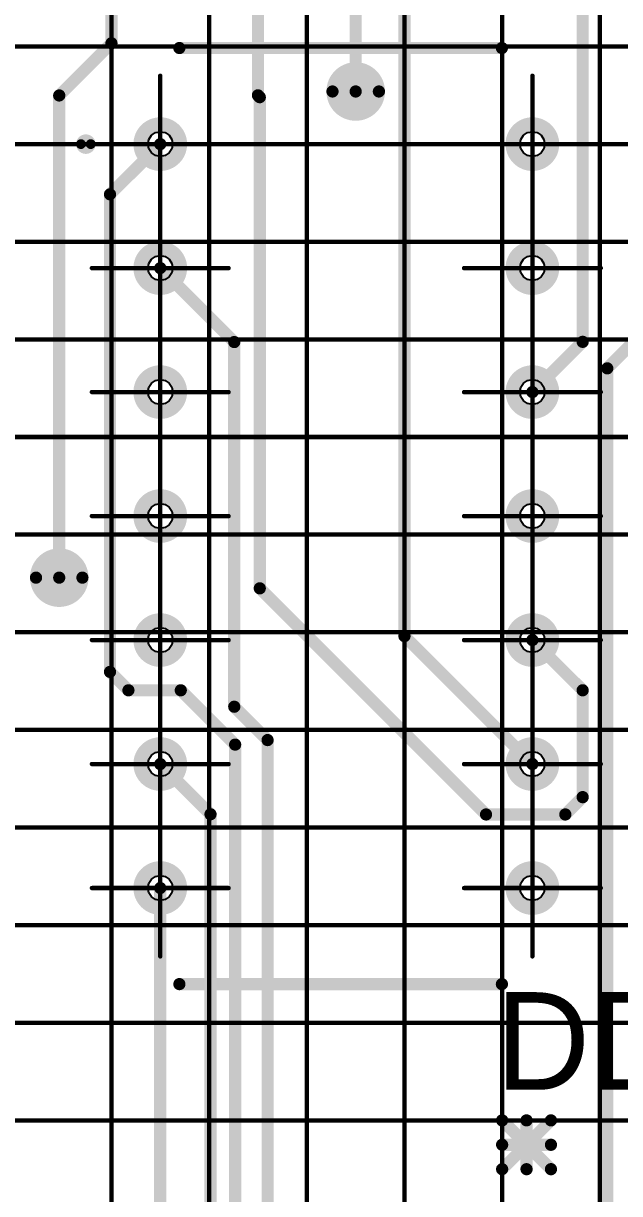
# Model space of a CAD drawing. Header units: millimetres. Extents: x 0 to 841, y 0 to 2540.
# Drawn here: x 113.4 to 137.81, y 2324 to 2371.95 of the extents above; entities that cross this region are included whole.
import ezdxf

# ---------------------------------------------------------------- set-up
doc = ezdxf.new("R2010")
doc.units = ezdxf.units.MM
for name, color, linetype in [('Mechanical11', 56, 'Continuous'), ('Mechanical12', 56, 'Continuous'), ('Mechanical7', 56, 'Continuous'), ('Mechanical9', 56, 'Continuous')]:
    doc.layers.add(name, color=color, linetype=linetype)

# ---------------------------------------------------------------- blocks, each defined once
blk = doc.blocks.new('BOASVIEW______T___O_______2_1_33_1_B_1')
at = {"layer": 'Mechanical12', "const_width": 0.5}
for points in [[(46.783, 119.937), (59.991, 119.937)], [(46.783, 81.583), (59.991, 81.583)], [(60, 74), (62, 76)], [(60, 76), (62, 74)], [(61, 74), (61, 76)], [(60, 75), (62, 75)]]:
    blk.add_lwpolyline(points, dxfattribs=at)
at = {"layer": 'Mechanical12'}
for points, const_width in [([(46.658, 119.937, 1), (46.908, 119.937, 1)], 0.25), ([(59.866, 119.937, 1), (60.116, 119.937, 1)], 0.25), ([(46.8, 116, 1), (45.2, 116, 1)], 0.6), ([(62.04, 116, 1), (60.44, 116, 1)], 0.6), ([(43.152, 116, 1), (42.752, 116, 1)], 0.4), ([(42.652, 116, 1), (42.852, 116, 1)], 0.2), ([(43.052, 116, 1), (43.252, 116, 1)], 0.2), ([(45.05, 116, 1), (45.35, 116, 1)], 0.3), ([(46.65, 116, 1), (46.95, 116, 1)], 0.3), ([(60.29, 116, 1), (60.59, 116, 1)], 0.3), ([(61.89, 116, 1), (62.19, 116, 1)], 0.3), ([(46.8, 110.92, 1), (45.2, 110.92, 1)], 0.6), ([(62.04, 110.92, 1), (60.44, 110.92, 1)], 0.6), ([(45.05, 110.92, 1), (45.35, 110.92, 1)], 0.3), ([(46.65, 110.92, 1), (46.95, 110.92, 1)], 0.3), ([(60.29, 110.92, 1), (60.59, 110.92, 1)], 0.3), ([(61.89, 110.92, 1), (62.19, 110.92, 1)], 0.3), ([(46.8, 105.84, 1), (45.2, 105.84, 1)], 0.6), ([(62.04, 105.84, 1), (60.44, 105.84, 1)], 0.6), ([(45.05, 105.84, 1), (45.35, 105.84, 1)], 0.3), ([(46.65, 105.84, 1), (46.95, 105.84, 1)], 0.3), ([(60.29, 105.84, 1), (60.59, 105.84, 1)], 0.3), ([(61.89, 105.84, 1), (62.19, 105.84, 1)], 0.3), ([(46.8, 100.76, 1), (45.2, 100.76, 1)], 0.6), ([(62.04, 100.76, 1), (60.44, 100.76, 1)], 0.6), ([(45.05, 100.76, 1), (45.35, 100.76, 1)], 0.3), ([(46.65, 100.76, 1), (46.95, 100.76, 1)], 0.3), ([(60.29, 100.76, 1), (60.59, 100.76, 1)], 0.3), ([(61.89, 100.76, 1), (62.19, 100.76, 1)], 0.3), ([(46.8, 95.68, 1), (45.2, 95.68, 1)], 0.6), ([(62.04, 95.68, 1), (60.44, 95.68, 1)], 0.6), ([(45.05, 95.68, 1), (45.35, 95.68, 1)], 0.3), ([(46.65, 95.68, 1), (46.95, 95.68, 1)], 0.3), ([(60.29, 95.68, 1), (60.59, 95.68, 1)], 0.3), ([(61.89, 95.68, 1), (62.19, 95.68, 1)], 0.3), ([(46.8, 90.6, 1), (45.2, 90.6, 1)], 0.6), ([(62.04, 90.6, 1), (60.44, 90.6, 1)], 0.6), ([(45.05, 90.6, 1), (45.35, 90.6, 1)], 0.3), ([(46.65, 90.6, 1), (46.95, 90.6, 1)], 0.3), ([(60.29, 90.6, 1), (60.59, 90.6, 1)], 0.3), ([(61.89, 90.6, 1), (62.19, 90.6, 1)], 0.3), ([(46.8, 85.52, 1), (45.2, 85.52, 1)], 0.6), ([(62.04, 85.52, 1), (60.44, 85.52, 1)], 0.6), ([(45.05, 85.52, 1), (45.35, 85.52, 1)], 0.3), ([(46.65, 85.52, 1), (46.95, 85.52, 1)], 0.3), ([(60.29, 85.52, 1), (60.59, 85.52, 1)], 0.3), ([(61.89, 85.52, 1), (62.19, 85.52, 1)], 0.3), ([(46.658, 81.583, 1), (46.908, 81.583, 1)], 0.25), ([(59.866, 81.583, 1), (60.116, 81.583, 1)], 0.25), ([(59.875, 76, 1), (60.125, 76, 1)], 0.25), ([(60.875, 76, 1), (61.125, 76, 1)], 0.25), ([(61.875, 76, 1), (62.125, 76, 1)], 0.25), ([(59.875, 75, 1), (60.125, 75, 1)], 0.25), ([(61.875, 75, 1), (62.125, 75, 1)], 0.25), ([(59.875, 74, 1), (60.125, 74, 1)], 0.25), ([(60.875, 74, 1), (61.125, 74, 1)], 0.25), ([(61.875, 74, 1), (62.125, 74, 1)], 0.25)]:
    blk.add_lwpolyline(points, format="xyb", close=True, dxfattribs=dict(at, const_width=const_width))
at = {"layer": 'Mechanical7', "const_width": 0.18}
for points in [[(46, 113.2), (46, 118.8)], [(61.24, 113.2), (61.24, 118.8)], [(43.2, 116), (48.8, 116)], [(58.44, 116), (64.04, 116)], [(46, 108.12), (46, 113.72)], [(61.24, 108.12), (61.24, 113.72)], [(43.2, 110.92), (48.8, 110.92)], [(58.44, 110.92), (64.04, 110.92)], [(46, 103.04), (46, 108.64)], [(61.24, 103.04), (61.24, 108.64)], [(43.2, 105.84), (48.8, 105.84)], [(58.44, 105.84), (64.04, 105.84)], [(46, 97.96), (46, 103.56)], [(61.24, 97.96), (61.24, 103.56)], [(43.2, 100.76), (48.8, 100.76)], [(58.44, 100.76), (64.04, 100.76)], [(46, 92.88), (46, 98.48)], [(61.24, 92.88), (61.24, 98.48)], [(43.2, 95.68), (48.8, 95.68)], [(58.44, 95.68), (64.04, 95.68)], [(46, 87.8), (46, 93.4)], [(61.24, 87.8), (61.24, 93.4)], [(43.2, 90.6), (48.8, 90.6)], [(58.44, 90.6), (64.04, 90.6)], [(46, 82.72), (46, 88.32)], [(61.24, 82.72), (61.24, 88.32)], [(43.2, 85.52), (48.8, 85.52)], [(58.44, 85.52), (64.04, 85.52)]]:
    blk.add_lwpolyline(points, dxfattribs=at)
at = {"layer": 'Mechanical7', "const_width": 0.09}
for points in [[(45.955, 118.8, 1), (46.045, 118.8, 1)], [(61.195, 118.8, 1), (61.285, 118.8, 1)], [(43.155, 116, 1), (43.245, 116, 1)], [(48.755, 116, 1), (48.845, 116, 1)], [(58.395, 116, 1), (58.485, 116, 1)], [(63.995, 116, 1), (64.085, 116, 1)], [(45.955, 113.72, 1), (46.045, 113.72, 1)], [(61.195, 113.72, 1), (61.285, 113.72, 1)], [(45.955, 113.2, 1), (46.045, 113.2, 1)], [(61.195, 113.2, 1), (61.285, 113.2, 1)], [(43.155, 110.92, 1), (43.245, 110.92, 1)], [(48.755, 110.92, 1), (48.845, 110.92, 1)], [(58.395, 110.92, 1), (58.485, 110.92, 1)], [(63.995, 110.92, 1), (64.085, 110.92, 1)], [(45.955, 108.64, 1), (46.045, 108.64, 1)], [(61.195, 108.64, 1), (61.285, 108.64, 1)], [(45.955, 108.12, 1), (46.045, 108.12, 1)], [(61.195, 108.12, 1), (61.285, 108.12, 1)], [(43.155, 105.84, 1), (43.245, 105.84, 1)], [(48.755, 105.84, 1), (48.845, 105.84, 1)], [(58.395, 105.84, 1), (58.485, 105.84, 1)], [(63.995, 105.84, 1), (64.085, 105.84, 1)], [(45.955, 103.56, 1), (46.045, 103.56, 1)], [(61.195, 103.56, 1), (61.285, 103.56, 1)], [(45.955, 103.04, 1), (46.045, 103.04, 1)], [(61.195, 103.04, 1), (61.285, 103.04, 1)], [(43.155, 100.76, 1), (43.245, 100.76, 1)], [(48.755, 100.76, 1), (48.845, 100.76, 1)], [(58.395, 100.76, 1), (58.485, 100.76, 1)], [(63.995, 100.76, 1), (64.085, 100.76, 1)], [(45.955, 98.48, 1), (46.045, 98.48, 1)], [(61.195, 98.48, 1), (61.285, 98.48, 1)], [(45.955, 97.96, 1), (46.045, 97.96, 1)], [(61.195, 97.96, 1), (61.285, 97.96, 1)], [(43.155, 95.68, 1), (43.245, 95.68, 1)], [(48.755, 95.68, 1), (48.845, 95.68, 1)], [(58.395, 95.68, 1), (58.485, 95.68, 1)], [(63.995, 95.68, 1), (64.085, 95.68, 1)], [(45.955, 93.4, 1), (46.045, 93.4, 1)], [(61.195, 93.4, 1), (61.285, 93.4, 1)], [(45.955, 92.88, 1), (46.045, 92.88, 1)], [(61.195, 92.88, 1), (61.285, 92.88, 1)], [(43.155, 90.6, 1), (43.245, 90.6, 1)], [(48.755, 90.6, 1), (48.845, 90.6, 1)], [(58.395, 90.6, 1), (58.485, 90.6, 1)], [(63.995, 90.6, 1), (64.085, 90.6, 1)], [(45.955, 88.32, 1), (46.045, 88.32, 1)], [(61.195, 88.32, 1), (61.285, 88.32, 1)], [(45.955, 87.8, 1), (46.045, 87.8, 1)], [(61.195, 87.8, 1), (61.285, 87.8, 1)], [(43.155, 85.52, 1), (43.245, 85.52, 1)], [(48.755, 85.52, 1), (48.845, 85.52, 1)], [(58.395, 85.52, 1), (58.485, 85.52, 1)], [(63.995, 85.52, 1), (64.085, 85.52, 1)], [(45.955, 82.72, 1), (46.045, 82.72, 1)], [(61.195, 82.72, 1), (61.285, 82.72, 1)]]:
    blk.add_lwpolyline(points, format="xyb", close=True, dxfattribs=at)
at = {"layer": 'Mechanical7'}
blk.add_text('DD17', height=4, dxfattribs=at).set_placement((59.736, 77.254))
blk = doc.blocks.new('BOASVIEW______T___L_____2_1_1_1_B_4')
at = {"layer": 'Mechanical11'}
for p, q in [((45.805, 116.471), (46, 116.51)), ((46, 116.51), (46, 116)), ((61.045, 116.471), (61.24, 116.51)), ((61.24, 116.51), (61.24, 116)), ((45.49, 116), (45.529, 116.195)), ((45.529, 116.195), (45.639, 116.361)), ((45.639, 116.361), (45.805, 116.471)), ((60.73, 116), (60.769, 116.195)), ((60.769, 116.195), (60.879, 116.361)), ((60.879, 116.361), (61.045, 116.471)), ((46, 116), (45.49, 116)), ((46, 116), (46.51, 116)), ((46, 115.49), (46, 116)), ((46.36, 115.64), (46.195, 115.529)), ((46.471, 115.805), (46.36, 115.64)), ((46.51, 116), (46.471, 115.805)), ((61.24, 116), (60.73, 116)), ((61.24, 116), (61.75, 116)), ((61.24, 115.49), (61.24, 116)), ((61.6, 115.64), (61.435, 115.529)), ((61.711, 115.805), (61.6, 115.64)), ((61.75, 116), (61.711, 115.805)), ((46.195, 115.529), (46, 115.49)), ((61.435, 115.529), (61.24, 115.49)), ((45.529, 111.115), (45.639, 111.281)), ((45.639, 111.281), (45.805, 111.391)), ((45.805, 111.391), (46, 111.43)), ((46, 111.43), (46, 110.92)), ((60.769, 111.115), (60.879, 111.281)), ((60.879, 111.281), (61.045, 111.391)), ((61.045, 111.391), (61.24, 111.43)), ((61.24, 111.43), (61.24, 110.92)), ((45.49, 110.92), (45.529, 111.115)), ((46, 110.92), (45.49, 110.92)), ((46, 110.92), (46.51, 110.92)), ((46, 110.41), (46, 110.92)), ((46.51, 110.92), (46.471, 110.725)), ((60.73, 110.92), (60.769, 111.115)), ((61.24, 110.92), (60.73, 110.92)), ((61.24, 110.92), (61.75, 110.92)), ((61.24, 110.41), (61.24, 110.92)), ((61.75, 110.92), (61.711, 110.725)), ((46.195, 110.449), (46, 110.41)), ((46.36, 110.56), (46.195, 110.449)), ((46.471, 110.725), (46.36, 110.56)), ((61.435, 110.449), (61.24, 110.41)), ((61.6, 110.56), (61.435, 110.449)), ((61.711, 110.725), (61.6, 110.56)), ((45.49, 105.84), (45.529, 106.035)), ((45.529, 106.035), (45.639, 106.201)), ((45.639, 106.201), (45.805, 106.311)), ((45.805, 106.311), (46, 106.35)), ((46, 106.35), (46, 105.84)), ((60.73, 105.84), (60.769, 106.035)), ((60.769, 106.035), (60.879, 106.201)), ((60.879, 106.201), (61.045, 106.311)), ((61.045, 106.311), (61.24, 106.35)), ((61.24, 106.35), (61.24, 105.84)), ((46, 105.84), (45.49, 105.84)), ((46, 105.84), (46.51, 105.84)), ((46, 105.33), (46, 105.84)), ((46.471, 105.645), (46.36, 105.48)), ((46.51, 105.84), (46.471, 105.645)), ((61.24, 105.84), (60.73, 105.84)), ((61.24, 105.84), (61.75, 105.84)), ((61.24, 105.33), (61.24, 105.84)), ((61.711, 105.645), (61.6, 105.48)), ((61.75, 105.84), (61.711, 105.645)), ((46.195, 105.369), (46, 105.33)), ((46.36, 105.48), (46.195, 105.369)), ((61.435, 105.369), (61.24, 105.33)), ((61.6, 105.48), (61.435, 105.369)), ((45.639, 101.121), (45.805, 101.231)), ((45.805, 101.231), (46, 101.27)), ((46, 101.27), (46, 100.76)), ((60.879, 101.121), (61.045, 101.231)), ((61.045, 101.231), (61.24, 101.27)), ((61.24, 101.27), (61.24, 100.76)), ((45.49, 100.76), (45.529, 100.955)), ((46, 100.76), (45.49, 100.76)), ((45.529, 100.955), (45.639, 101.121)), ((46, 100.76), (46.51, 100.76)), ((46, 100.25), (46, 100.76)), ((46.51, 100.76), (46.471, 100.565)), ((60.73, 100.76), (60.769, 100.955)), ((61.24, 100.76), (60.73, 100.76)), ((60.769, 100.955), (60.879, 101.121)), ((61.24, 100.76), (61.75, 100.76)), ((61.24, 100.25), (61.24, 100.76)), ((61.75, 100.76), (61.711, 100.565)), ((46.195, 100.289), (46, 100.25)), ((46.36, 100.4), (46.195, 100.289)), ((46.471, 100.565), (46.36, 100.4)), ((61.435, 100.289), (61.24, 100.25)), ((61.6, 100.4), (61.435, 100.289)), ((61.711, 100.565), (61.6, 100.4)), ((45.529, 95.875), (45.639, 96.041)), ((45.639, 96.041), (45.805, 96.151)), ((45.805, 96.151), (46, 96.19)), ((46, 96.19), (46, 95.68)), ((60.769, 95.875), (60.879, 96.041)), ((60.879, 96.041), (61.045, 96.151)), ((61.045, 96.151), (61.24, 96.19)), ((61.24, 96.19), (61.24, 95.68)), ((45.49, 95.68), (45.529, 95.875)), ((46, 95.68), (45.49, 95.68)), ((46, 95.68), (46.51, 95.68)), ((46, 95.17), (46, 95.68)), ((46.471, 95.485), (46.36, 95.32)), ((46.51, 95.68), (46.471, 95.485)), ((60.73, 95.68), (60.769, 95.875)), ((61.24, 95.68), (60.73, 95.68)), ((61.24, 95.68), (61.75, 95.68)), ((61.24, 95.17), (61.24, 95.68)), ((61.711, 95.485), (61.6, 95.32)), ((61.75, 95.68), (61.711, 95.485)), ((46.195, 95.209), (46, 95.17)), ((46.36, 95.32), (46.195, 95.209)), ((61.435, 95.209), (61.24, 95.17)), ((61.6, 95.32), (61.435, 95.209)), ((45.805, 91.071), (46, 91.11)), ((46, 91.11), (46, 90.6)), ((61.045, 91.071), (61.24, 91.11)), ((61.24, 91.11), (61.24, 90.6)), ((45.49, 90.6), (45.529, 90.795)), ((45.529, 90.795), (45.639, 90.961)), ((45.639, 90.961), (45.805, 91.071)), ((60.73, 90.6), (60.769, 90.795)), ((60.769, 90.795), (60.879, 90.961)), ((60.879, 90.961), (61.045, 91.071)), ((46, 90.6), (45.49, 90.6)), ((46, 90.6), (46.51, 90.6)), ((46, 90.09), (46, 90.6)), ((46.36, 90.24), (46.195, 90.129)), ((46.471, 90.405), (46.36, 90.24)), ((46.51, 90.6), (46.471, 90.405)), ((61.24, 90.6), (60.73, 90.6)), ((61.24, 90.6), (61.75, 90.6)), ((61.24, 90.09), (61.24, 90.6)), ((61.6, 90.24), (61.435, 90.129)), ((61.711, 90.405), (61.6, 90.24)), ((61.75, 90.6), (61.711, 90.405)), ((46.195, 90.129), (46, 90.09)), ((61.435, 90.129), (61.24, 90.09)), ((45.529, 85.715), (45.639, 85.881)), ((45.639, 85.881), (45.805, 85.991)), ((45.805, 85.991), (46, 86.03)), ((46, 86.03), (46, 85.52)), ((60.769, 85.715), (60.879, 85.881)), ((60.879, 85.881), (61.045, 85.991)), ((61.045, 85.991), (61.24, 86.03)), ((61.24, 86.03), (61.24, 85.52)), ((45.49, 85.52), (45.529, 85.715)), ((46, 85.52), (45.49, 85.52)), ((46, 85.52), (46.51, 85.52)), ((46, 85.01), (46, 85.52)), ((46.51, 85.52), (46.471, 85.325)), ((60.73, 85.52), (60.769, 85.715)), ((61.24, 85.52), (60.73, 85.52)), ((61.24, 85.52), (61.75, 85.52)), ((61.24, 85.01), (61.24, 85.52)), ((61.75, 85.52), (61.711, 85.325)), ((46.195, 85.049), (46, 85.01)), ((46.36, 85.16), (46.195, 85.049)), ((46.471, 85.325), (46.36, 85.16)), ((61.435, 85.049), (61.24, 85.01)), ((61.6, 85.16), (61.435, 85.049)), ((61.711, 85.325), (61.6, 85.16))]:
    blk.add_line(p, q, dxfattribs=at)
for points, const_width in [([(54.353, 118.157, 1), (53.653, 118.157, 1)], 0.7), ([(53.478, 118.157, 1), (53.828, 118.157, 1)], 0.35), ([(54.178, 118.157, 1), (54.528, 118.157, 1)], 0.35), ([(42.212, 98.237, 1), (41.512, 98.237, 1)], 0.7), ([(41.337, 98.237, 1), (41.687, 98.237, 1)], 0.35), ([(42.037, 98.237, 1), (42.387, 98.237, 1)], 0.35)]:
    blk.add_lwpolyline(points, format="xyb", close=True, dxfattribs=dict(at, const_width=const_width))
at = {"layer": 'Mechanical12'}
for p, q in [((46, 116), (46, 116.51)), ((46, 116.51), (46.195, 116.471)), ((61.24, 116), (61.24, 116.51)), ((61.24, 116.51), (61.435, 116.471)), ((46.195, 116.471), (46.36, 116.361)), ((46.36, 116.361), (46.471, 116.195)), ((46.471, 116.195), (46.51, 116)), ((61.435, 116.471), (61.6, 116.361)), ((61.6, 116.361), (61.711, 116.195)), ((61.711, 116.195), (61.75, 116)), ((45.49, 116), (46, 116)), ((45.529, 115.805), (45.49, 116)), ((45.639, 115.64), (45.529, 115.805)), ((45.805, 115.529), (45.639, 115.64)), ((46, 116), (46, 115.49)), ((46.51, 116), (46, 116)), ((60.73, 116), (61.24, 116)), ((60.769, 115.805), (60.73, 116)), ((60.879, 115.64), (60.769, 115.805)), ((61.045, 115.529), (60.879, 115.64)), ((61.24, 116), (61.24, 115.49)), ((61.75, 116), (61.24, 116)), ((46, 115.49), (45.805, 115.529)), ((61.24, 115.49), (61.045, 115.529)), ((46, 110.92), (46, 111.43)), ((46, 111.43), (46.195, 111.391)), ((46.195, 111.391), (46.36, 111.281)), ((46.36, 111.281), (46.471, 111.115)), ((61.24, 110.92), (61.24, 111.43)), ((61.24, 111.43), (61.435, 111.391)), ((61.435, 111.391), (61.6, 111.281)), ((61.6, 111.281), (61.711, 111.115)), ((45.49, 110.92), (46, 110.92)), ((45.529, 110.725), (45.49, 110.92)), ((46, 110.92), (46, 110.41)), ((46.51, 110.92), (46, 110.92)), ((46.471, 111.115), (46.51, 110.92)), ((60.73, 110.92), (61.24, 110.92)), ((60.769, 110.725), (60.73, 110.92)), ((61.24, 110.92), (61.24, 110.41)), ((61.75, 110.92), (61.24, 110.92)), ((61.711, 111.115), (61.75, 110.92)), ((45.639, 110.56), (45.529, 110.725)), ((45.805, 110.449), (45.639, 110.56)), ((46, 110.41), (45.805, 110.449)), ((60.879, 110.56), (60.769, 110.725)), ((61.045, 110.449), (60.879, 110.56)), ((61.24, 110.41), (61.045, 110.449)), ((46, 105.84), (46, 106.35)), ((46, 106.35), (46.195, 106.311)), ((46.195, 106.311), (46.36, 106.201)), ((46.36, 106.201), (46.471, 106.035)), ((46.471, 106.035), (46.51, 105.84)), ((61.24, 105.84), (61.24, 106.35)), ((61.24, 106.35), (61.435, 106.311)), ((61.435, 106.311), (61.6, 106.201)), ((61.6, 106.201), (61.711, 106.035)), ((61.711, 106.035), (61.75, 105.84)), ((45.49, 105.84), (46, 105.84)), ((45.529, 105.645), (45.49, 105.84)), ((45.639, 105.48), (45.529, 105.645)), ((46, 105.84), (46, 105.33)), ((46.51, 105.84), (46, 105.84)), ((60.73, 105.84), (61.24, 105.84)), ((60.769, 105.645), (60.73, 105.84)), ((60.879, 105.48), (60.769, 105.645)), ((61.24, 105.84), (61.24, 105.33)), ((61.75, 105.84), (61.24, 105.84)), ((45.805, 105.369), (45.639, 105.48)), ((46, 105.33), (45.805, 105.369)), ((61.045, 105.369), (60.879, 105.48)), ((61.24, 105.33), (61.045, 105.369)), ((46, 100.76), (46, 101.27)), ((46, 101.27), (46.195, 101.231)), ((46.195, 101.231), (46.36, 101.121)), ((61.24, 100.76), (61.24, 101.27)), ((61.24, 101.27), (61.435, 101.231)), ((61.435, 101.231), (61.6, 101.121)), ((45.49, 100.76), (46, 100.76)), ((45.529, 100.565), (45.49, 100.76)), ((46, 100.76), (46, 100.25)), ((46.51, 100.76), (46, 100.76)), ((46.36, 101.121), (46.471, 100.955)), ((46.471, 100.955), (46.51, 100.76)), ((60.73, 100.76), (61.24, 100.76)), ((60.769, 100.565), (60.73, 100.76)), ((61.24, 100.76), (61.24, 100.25)), ((61.75, 100.76), (61.24, 100.76)), ((61.6, 101.121), (61.711, 100.955)), ((61.711, 100.955), (61.75, 100.76)), ((45.639, 100.4), (45.529, 100.565)), ((45.805, 100.289), (45.639, 100.4)), ((46, 100.25), (45.805, 100.289)), ((60.879, 100.4), (60.769, 100.565)), ((61.045, 100.289), (60.879, 100.4)), ((61.24, 100.25), (61.045, 100.289)), ((46, 95.68), (46, 96.19)), ((46, 96.19), (46.195, 96.151)), ((46.195, 96.151), (46.36, 96.041)), ((46.36, 96.041), (46.471, 95.875)), ((61.24, 95.68), (61.24, 96.19)), ((61.24, 96.19), (61.435, 96.151)), ((61.435, 96.151), (61.6, 96.041)), ((61.6, 96.041), (61.711, 95.875)), ((45.49, 95.68), (46, 95.68)), ((45.529, 95.485), (45.49, 95.68)), ((45.639, 95.32), (45.529, 95.485)), ((46, 95.68), (46, 95.17)), ((46.51, 95.68), (46, 95.68)), ((46.471, 95.875), (46.51, 95.68)), ((60.73, 95.68), (61.24, 95.68)), ((60.769, 95.485), (60.73, 95.68)), ((60.879, 95.32), (60.769, 95.485)), ((61.24, 95.68), (61.24, 95.17)), ((61.75, 95.68), (61.24, 95.68)), ((61.711, 95.875), (61.75, 95.68)), ((45.805, 95.209), (45.639, 95.32)), ((46, 95.17), (45.805, 95.209)), ((61.045, 95.209), (60.879, 95.32)), ((61.24, 95.17), (61.045, 95.209)), ((46, 90.6), (46, 91.11)), ((46, 91.11), (46.195, 91.071)), ((61.24, 90.6), (61.24, 91.11)), ((61.24, 91.11), (61.435, 91.071)), ((46.195, 91.071), (46.36, 90.961)), ((46.36, 90.961), (46.471, 90.795)), ((46.471, 90.795), (46.51, 90.6)), ((61.435, 91.071), (61.6, 90.961)), ((61.6, 90.961), (61.711, 90.795)), ((61.711, 90.795), (61.75, 90.6)), ((45.49, 90.6), (46, 90.6)), ((45.529, 90.405), (45.49, 90.6)), ((45.639, 90.24), (45.529, 90.405)), ((45.805, 90.129), (45.639, 90.24)), ((46, 90.6), (46, 90.09)), ((46.51, 90.6), (46, 90.6)), ((60.73, 90.6), (61.24, 90.6)), ((60.769, 90.405), (60.73, 90.6)), ((60.879, 90.24), (60.769, 90.405)), ((61.045, 90.129), (60.879, 90.24)), ((61.24, 90.6), (61.24, 90.09)), ((61.75, 90.6), (61.24, 90.6)), ((46, 90.09), (45.805, 90.129)), ((61.24, 90.09), (61.045, 90.129)), ((46, 85.52), (46, 86.03)), ((46, 86.03), (46.195, 85.991)), ((46.195, 85.991), (46.36, 85.881)), ((46.36, 85.881), (46.471, 85.715)), ((61.24, 85.52), (61.24, 86.03)), ((61.24, 86.03), (61.435, 85.991)), ((61.435, 85.991), (61.6, 85.881)), ((61.6, 85.881), (61.711, 85.715)), ((45.49, 85.52), (46, 85.52)), ((45.529, 85.325), (45.49, 85.52)), ((46, 85.52), (46, 85.01)), ((46.51, 85.52), (46, 85.52)), ((46.471, 85.715), (46.51, 85.52)), ((60.73, 85.52), (61.24, 85.52)), ((60.769, 85.325), (60.73, 85.52)), ((61.24, 85.52), (61.24, 85.01)), ((61.75, 85.52), (61.24, 85.52)), ((61.711, 85.715), (61.75, 85.52)), ((45.639, 85.16), (45.529, 85.325)), ((45.805, 85.049), (45.639, 85.16)), ((46, 85.01), (45.805, 85.049)), ((60.879, 85.16), (60.769, 85.325)), ((61.045, 85.049), (60.879, 85.16)), ((61.24, 85.01), (61.045, 85.049))]:
    blk.add_line(p, q, dxfattribs=at)
at = {"layer": 'Mechanical12', "const_width": 0.5}
for points in [[(63.299, 107.899), (63.299, 142.608)], [(54.003, 118.157), (54.003, 141.998)], [(44, 120.132), (44, 130.608)], [(50, 117.999), (50, 130.608)], [(56, 95.84), (56, 130.608)], [(41.862, 117.994), (44, 120.132)], [(41.862, 98.237), (41.862, 117.994)], [(50, 117.999), (50.075, 117.923)], [(50.075, 97.799), (50.075, 117.923)], [(43.942, 113.942), (46, 116)], [(43.942, 94.376), (43.942, 113.942)], [(46, 110.92), (49.03, 107.89)], [(64.306, 106.813), (66.195, 108.702)], [(49.03, 92.948), (49.03, 107.89)], [(61.24, 105.84), (63.299, 107.899)], [(64.306, 42.906), (64.306, 106.813)], [(50.075, 97.799), (59.341, 88.534)], [(56, 95.84), (61.24, 90.6)], [(61.24, 95.68), (63.298, 93.622)], [(43.942, 94.376), (44.696, 93.622)], [(44.696, 93.622), (46.84, 93.622)], [(46.84, 93.622), (49.066, 91.396)], [(63.298, 89.244), (63.298, 93.622)], [(49.03, 92.948), (50.396, 91.582)], [(49.066, 53.976), (49.066, 91.396)], [(50.396, 70.756), (50.396, 91.582)], [(46, 90.6), (48.058, 88.542)], [(62.588, 88.534), (63.298, 89.244)], [(48.058, 54.984), (48.058, 88.542)], [(59.341, 88.534), (62.588, 88.534)], [(46, 26.28), (46, 85.52)]]:
    blk.add_lwpolyline(points, dxfattribs=at)
at = {"layer": 'Mechanical12'}
for points, const_width in [([(43.875, 120.132, 1), (44.125, 120.132, 1)], 0.25), ([(43.875, 120.132, 1), (44.125, 120.132, 1)], 0.25), ([(54.953, 118.157, 1), (53.053, 118.157, 1)], 0.5), ([(41.737, 117.994, 1), (41.987, 117.994, 1)], 0.25), ([(41.737, 117.994, 1), (41.987, 117.994, 1)], 0.25), ([(49.875, 117.999, 1), (50.125, 117.999, 1)], 0.25), ([(49.875, 117.999, 1), (50.125, 117.999, 1)], 0.25), ([(49.95, 117.923, 1), (50.2, 117.923, 1)], 0.25), ([(49.95, 117.923, 1), (50.2, 117.923, 1)], 0.25), ([(52.928, 118.157, 1), (53.178, 118.157, 1)], 0.25), ([(53.878, 118.157, 1), (54.128, 118.157, 1)], 0.25), ([(54.828, 118.157, 1), (55.078, 118.157, 1)], 0.25), ([(46.8, 116, 1), (45.2, 116, 1)], 0.6), ([(62.04, 116, 1), (60.44, 116, 1)], 0.6), ([(45.05, 116, 1), (45.35, 116, 1)], 0.3), ([(45.875, 116, 1), (46.125, 116, 1)], 0.25), ([(46.65, 116, 1), (46.95, 116, 1)], 0.3), ([(60.29, 116, 1), (60.59, 116, 1)], 0.3), ([(61.89, 116, 1), (62.19, 116, 1)], 0.3), ([(43.817, 113.942, 1), (44.067, 113.942, 1)], 0.25), ([(43.817, 113.942, 1), (44.067, 113.942, 1)], 0.25), ([(46.8, 110.92, 1), (45.2, 110.92, 1)], 0.6), ([(62.04, 110.92, 1), (60.44, 110.92, 1)], 0.6), ([(45.05, 110.92, 1), (45.35, 110.92, 1)], 0.3), ([(45.875, 110.92, 1), (46.125, 110.92, 1)], 0.25), ([(46.65, 110.92, 1), (46.95, 110.92, 1)], 0.3), ([(60.29, 110.92, 1), (60.59, 110.92, 1)], 0.3), ([(61.89, 110.92, 1), (62.19, 110.92, 1)], 0.3), ([(48.905, 107.89, 1), (49.155, 107.89, 1)], 0.25), ([(48.905, 107.89, 1), (49.155, 107.89, 1)], 0.25), ([(63.174, 107.899, 1), (63.424, 107.899, 1)], 0.25), ([(63.174, 107.899, 1), (63.424, 107.899, 1)], 0.25), ([(46.8, 105.84, 1), (45.2, 105.84, 1)], 0.6), ([(62.04, 105.84, 1), (60.44, 105.84, 1)], 0.6), ([(64.181, 106.813, 1), (64.431, 106.813, 1)], 0.25), ([(64.181, 106.813, 1), (64.431, 106.813, 1)], 0.25), ([(45.05, 105.84, 1), (45.35, 105.84, 1)], 0.3), ([(46.65, 105.84, 1), (46.95, 105.84, 1)], 0.3), ([(60.29, 105.84, 1), (60.59, 105.84, 1)], 0.3), ([(61.115, 105.84, 1), (61.365, 105.84, 1)], 0.25), ([(61.89, 105.84, 1), (62.19, 105.84, 1)], 0.3), ([(46.8, 100.76, 1), (45.2, 100.76, 1)], 0.6), ([(62.04, 100.76, 1), (60.44, 100.76, 1)], 0.6), ([(45.05, 100.76, 1), (45.35, 100.76, 1)], 0.3), ([(46.65, 100.76, 1), (46.95, 100.76, 1)], 0.3), ([(60.29, 100.76, 1), (60.59, 100.76, 1)], 0.3), ([(61.89, 100.76, 1), (62.19, 100.76, 1)], 0.3), ([(42.812, 98.237, 1), (40.912, 98.237, 1)], 0.5), ([(40.787, 98.237, 1), (41.037, 98.237, 1)], 0.25), ([(41.737, 98.237, 1), (41.987, 98.237, 1)], 0.25), ([(42.687, 98.237, 1), (42.937, 98.237, 1)], 0.25), ([(49.95, 97.799, 1), (50.2, 97.799, 1)], 0.25), ([(49.95, 97.799, 1), (50.2, 97.799, 1)], 0.25), ([(46.8, 95.68, 1), (45.2, 95.68, 1)], 0.6), ([(62.04, 95.68, 1), (60.44, 95.68, 1)], 0.6), ([(45.05, 95.68, 1), (45.35, 95.68, 1)], 0.3), ([(46.65, 95.68, 1), (46.95, 95.68, 1)], 0.3), ([(55.875, 95.84, 1), (56.125, 95.84, 1)], 0.25), ([(55.875, 95.84, 1), (56.125, 95.84, 1)], 0.25), ([(60.29, 95.68, 1), (60.59, 95.68, 1)], 0.3), ([(61.115, 95.68, 1), (61.365, 95.68, 1)], 0.25), ([(61.89, 95.68, 1), (62.19, 95.68, 1)], 0.3), ([(43.817, 94.376, 1), (44.067, 94.376, 1)], 0.25), ([(43.817, 94.376, 1), (44.067, 94.376, 1)], 0.25), ([(44.571, 93.622, 1), (44.821, 93.622, 1)], 0.25), ([(44.571, 93.622, 1), (44.821, 93.622, 1)], 0.25), ([(46.715, 93.622, 1), (46.965, 93.622, 1)], 0.25), ([(46.715, 93.622, 1), (46.965, 93.622, 1)], 0.25), ([(63.173, 93.622, 1), (63.423, 93.622, 1)], 0.25), ([(63.173, 93.622, 1), (63.423, 93.622, 1)], 0.25), ([(48.905, 92.948, 1), (49.155, 92.948, 1)], 0.25), ([(48.905, 92.948, 1), (49.155, 92.948, 1)], 0.25), ([(46.8, 90.6, 1), (45.2, 90.6, 1)], 0.6), ([(48.941, 91.396, 1), (49.191, 91.396, 1)], 0.25), ([(48.941, 91.396, 1), (49.191, 91.396, 1)], 0.25), ([(50.271, 91.582, 1), (50.521, 91.582, 1)], 0.25), ([(50.271, 91.582, 1), (50.521, 91.582, 1)], 0.25), ([(62.04, 90.6, 1), (60.44, 90.6, 1)], 0.6), ([(45.05, 90.6, 1), (45.35, 90.6, 1)], 0.3), ([(45.875, 90.6, 1), (46.125, 90.6, 1)], 0.25), ([(46.65, 90.6, 1), (46.95, 90.6, 1)], 0.3), ([(60.29, 90.6, 1), (60.59, 90.6, 1)], 0.3), ([(61.115, 90.6, 1), (61.365, 90.6, 1)], 0.25), ([(61.89, 90.6, 1), (62.19, 90.6, 1)], 0.3), ([(63.173, 89.244, 1), (63.423, 89.244, 1)], 0.25), ([(63.173, 89.244, 1), (63.423, 89.244, 1)], 0.25), ([(47.933, 88.542, 1), (48.183, 88.542, 1)], 0.25), ([(47.933, 88.542, 1), (48.183, 88.542, 1)], 0.25), ([(59.216, 88.534, 1), (59.466, 88.534, 1)], 0.25), ([(59.216, 88.534, 1), (59.466, 88.534, 1)], 0.25), ([(62.463, 88.534, 1), (62.713, 88.534, 1)], 0.25), ([(62.463, 88.534, 1), (62.713, 88.534, 1)], 0.25), ([(46.8, 85.52, 1), (45.2, 85.52, 1)], 0.6), ([(62.04, 85.52, 1), (60.44, 85.52, 1)], 0.6), ([(45.05, 85.52, 1), (45.35, 85.52, 1)], 0.3), ([(45.875, 85.52, 1), (46.125, 85.52, 1)], 0.25), ([(46.65, 85.52, 1), (46.95, 85.52, 1)], 0.3), ([(60.29, 85.52, 1), (60.59, 85.52, 1)], 0.3), ([(61.89, 85.52, 1), (62.19, 85.52, 1)], 0.3)]:
    blk.add_lwpolyline(points, format="xyb", close=True, dxfattribs=dict(at, const_width=const_width))
at = {"layer": 'Mechanical7', "const_width": 0.18}
for points in [[(46, 113.5), (46, 118.5)], [(61.24, 113.5), (61.24, 118.5)], [(43.5, 116), (48.5, 116)], [(58.74, 116), (63.74, 116)], [(46, 108.42), (46, 113.42)], [(61.24, 108.42), (61.24, 113.42)], [(43.5, 110.92), (48.5, 110.92)], [(58.74, 110.92), (63.74, 110.92)], [(46, 103.34), (46, 108.34)], [(61.24, 103.34), (61.24, 108.34)], [(43.5, 105.84), (48.5, 105.84)], [(58.74, 105.84), (63.74, 105.84)], [(46, 98.26), (46, 103.26)], [(61.24, 98.26), (61.24, 103.26)], [(43.5, 100.76), (48.5, 100.76)], [(58.74, 100.76), (63.74, 100.76)], [(46, 93.18), (46, 98.18)], [(61.24, 93.18), (61.24, 98.18)], [(43.5, 95.68), (48.5, 95.68)], [(58.74, 95.68), (63.74, 95.68)], [(46, 88.1), (46, 93.1)], [(61.24, 88.1), (61.24, 93.1)], [(43.5, 90.6), (48.5, 90.6)], [(58.74, 90.6), (63.74, 90.6)], [(46, 83.02), (46, 88.02)], [(61.24, 83.02), (61.24, 88.02)], [(43.5, 85.52), (48.5, 85.52)], [(58.74, 85.52), (63.74, 85.52)]]:
    blk.add_lwpolyline(points, dxfattribs=at)
at = {"layer": 'Mechanical7', "const_width": 0.09}
for points in [[(45.955, 118.5, 1), (46.045, 118.5, 1)], [(61.195, 118.5, 1), (61.285, 118.5, 1)], [(43.455, 116, 1), (43.545, 116, 1)], [(48.455, 116, 1), (48.545, 116, 1)], [(58.695, 116, 1), (58.785, 116, 1)], [(63.695, 116, 1), (63.785, 116, 1)], [(45.955, 113.5, 1), (46.045, 113.5, 1)], [(45.955, 113.42, 1), (46.045, 113.42, 1)], [(61.195, 113.5, 1), (61.285, 113.5, 1)], [(61.195, 113.42, 1), (61.285, 113.42, 1)], [(43.455, 110.92, 1), (43.545, 110.92, 1)], [(48.455, 110.92, 1), (48.545, 110.92, 1)], [(58.695, 110.92, 1), (58.785, 110.92, 1)], [(63.695, 110.92, 1), (63.785, 110.92, 1)], [(45.955, 108.42, 1), (46.045, 108.42, 1)], [(45.955, 108.34, 1), (46.045, 108.34, 1)], [(61.195, 108.42, 1), (61.285, 108.42, 1)], [(61.195, 108.34, 1), (61.285, 108.34, 1)], [(43.455, 105.84, 1), (43.545, 105.84, 1)], [(48.455, 105.84, 1), (48.545, 105.84, 1)], [(58.695, 105.84, 1), (58.785, 105.84, 1)], [(63.695, 105.84, 1), (63.785, 105.84, 1)], [(45.955, 103.34, 1), (46.045, 103.34, 1)], [(45.955, 103.26, 1), (46.045, 103.26, 1)], [(61.195, 103.34, 1), (61.285, 103.34, 1)], [(61.195, 103.26, 1), (61.285, 103.26, 1)], [(43.455, 100.76, 1), (43.545, 100.76, 1)], [(48.455, 100.76, 1), (48.545, 100.76, 1)], [(58.695, 100.76, 1), (58.785, 100.76, 1)], [(63.695, 100.76, 1), (63.785, 100.76, 1)], [(45.955, 98.26, 1), (46.045, 98.26, 1)], [(61.195, 98.26, 1), (61.285, 98.26, 1)], [(45.955, 98.18, 1), (46.045, 98.18, 1)], [(61.195, 98.18, 1), (61.285, 98.18, 1)], [(43.455, 95.68, 1), (43.545, 95.68, 1)], [(48.455, 95.68, 1), (48.545, 95.68, 1)], [(58.695, 95.68, 1), (58.785, 95.68, 1)], [(63.695, 95.68, 1), (63.785, 95.68, 1)], [(45.955, 93.18, 1), (46.045, 93.18, 1)], [(45.955, 93.1, 1), (46.045, 93.1, 1)], [(61.195, 93.18, 1), (61.285, 93.18, 1)], [(61.195, 93.1, 1), (61.285, 93.1, 1)], [(43.455, 90.6, 1), (43.545, 90.6, 1)], [(48.455, 90.6, 1), (48.545, 90.6, 1)], [(58.695, 90.6, 1), (58.785, 90.6, 1)], [(63.695, 90.6, 1), (63.785, 90.6, 1)], [(45.955, 88.1, 1), (46.045, 88.1, 1)], [(45.955, 88.02, 1), (46.045, 88.02, 1)], [(61.195, 88.1, 1), (61.285, 88.1, 1)], [(61.195, 88.02, 1), (61.285, 88.02, 1)], [(43.455, 85.52, 1), (43.545, 85.52, 1)], [(48.455, 85.52, 1), (48.545, 85.52, 1)], [(58.695, 85.52, 1), (58.785, 85.52, 1)], [(63.695, 85.52, 1), (63.785, 85.52, 1)], [(45.955, 83.02, 1), (46.045, 83.02, 1)], [(61.195, 83.02, 1), (61.285, 83.02, 1)]]:
    blk.add_lwpolyline(points, format="xyb", close=True, dxfattribs=at)
at = {"layer": 'Mechanical9', "const_width": 0.18}
for points in [[(44, 0), (44, 210)], [(48, 0), (48, 210)], [(52, 0), (52, 210)], [(56, 0), (56, 210)], [(60, 0), (60, 210)], [(64, 0), (64, 210)], [(0, 120), (320, 120)], [(0, 116), (320, 116)], [(0, 112), (320, 112)], [(0, 108), (320, 108)], [(0, 104), (320, 104)], [(0, 100), (320, 100)], [(0, 96), (320, 96)], [(0, 92), (320, 92)], [(0, 88), (320, 88)], [(0, 84), (320, 84)], [(0, 80), (320, 80)], [(0, 76), (320, 76)]]:
    blk.add_lwpolyline(points, dxfattribs=at)

msp = doc.modelspace()

# ---------------------------------------------------------------- block references
for name in ['BOASVIEW______T___L_____2_1_1_1_B_4', 'BOASVIEW______T___O_______2_1_33_1_B_1']:
    msp.add_blockref(name, (73, 2251))

doc.saveas('drawing.dxf')
